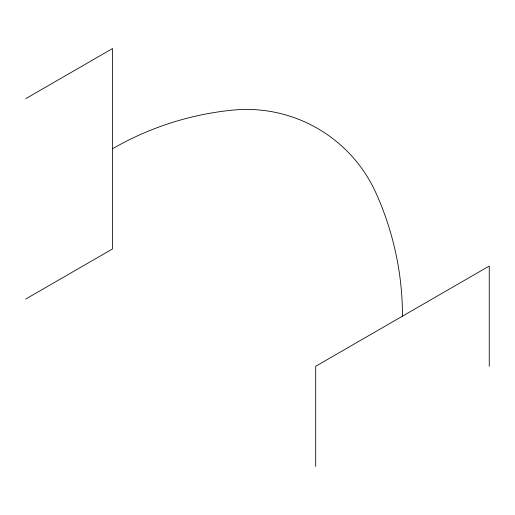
<?xml version="1.0" encoding="UTF-8"?>
<svg xmlns="http://www.w3.org/2000/svg" width="515" height="515" viewBox="0 0 515 515"><rect width="100%" height="100%" fill="white"/><g stroke="black" fill="none" stroke-linecap="round" stroke-linejoin="round"><path stroke-width="0.77" d="M25.75 98.648L112.521 48.552L112.521 248.938L25.75 299.041M489.25 366.255L489.25 266.062L315.708 366.255L315.708 466.448M402.479 316.159A299.196 299.196 0 0 0 375.879 192.829A141.883 141.883 0 0 0 232.626 110.12A299.196 299.196 0 0 0 112.521 148.745"/></g></svg>
